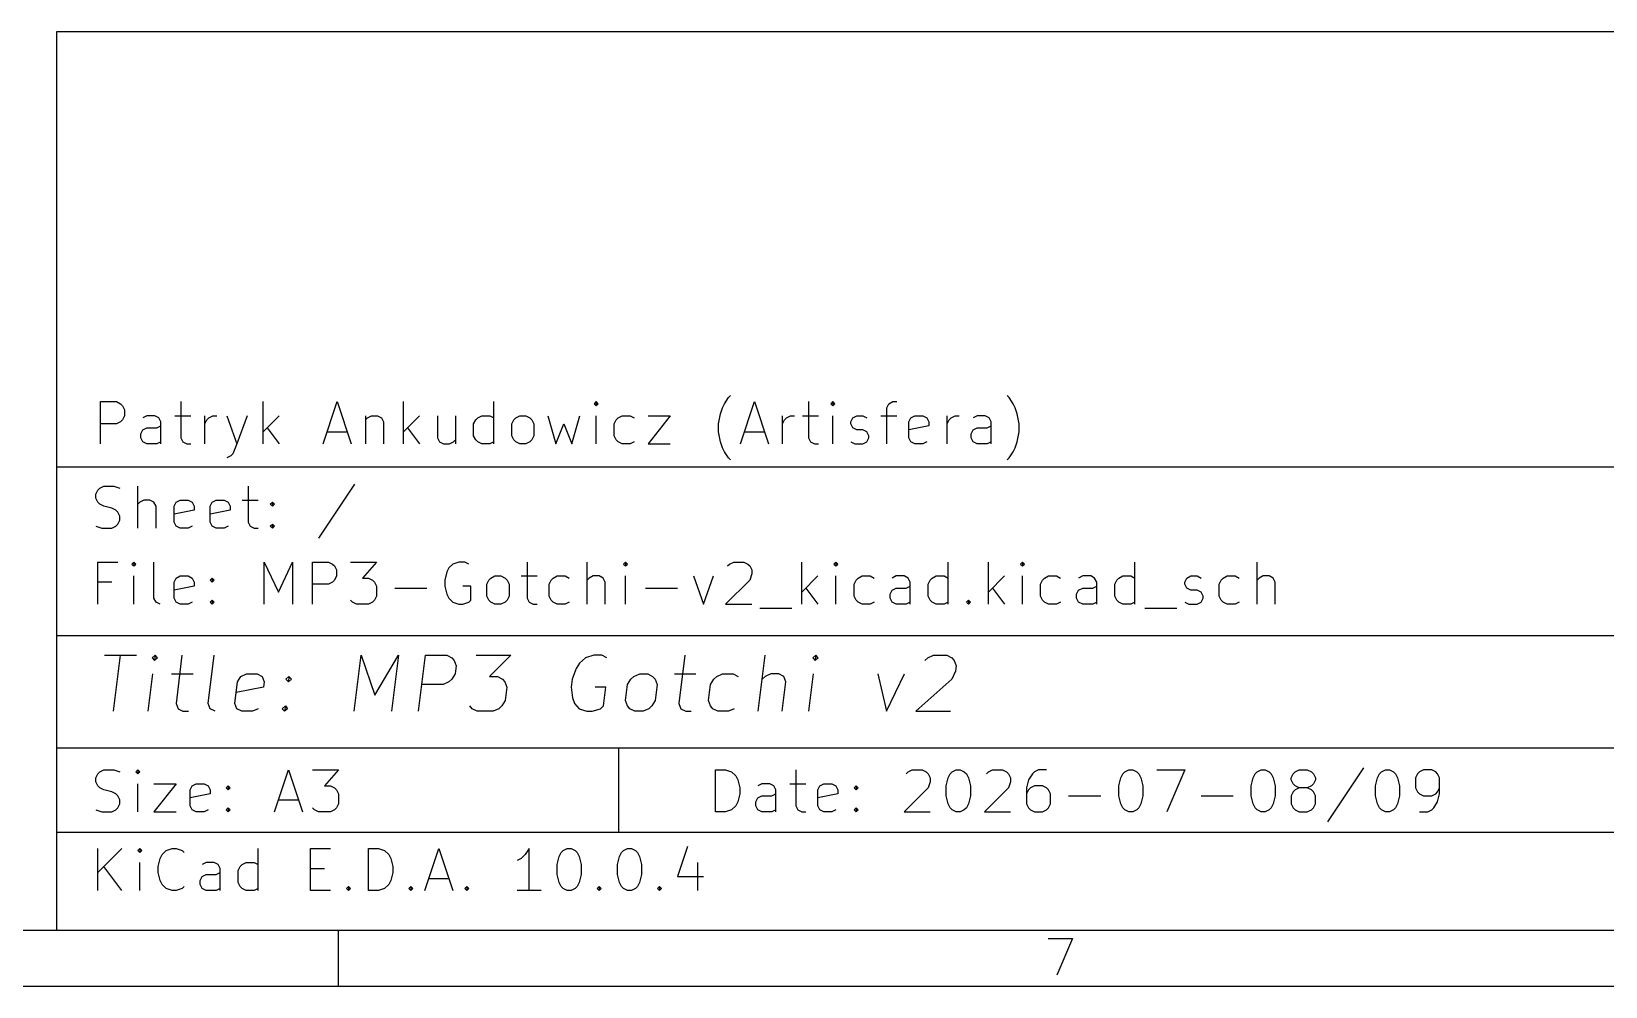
# Model space of a CAD drawing. Header units: inches. Extents: x 0.4 to 16.1, y -11.3 to -0.4.
# Drawn here: x 11.775 to 13.982, y -11.299 to -9.961 of the extents above; entities that cross this region are included whole.
import ezdxf

# ---------------------------------------------------------------- set-up
doc = ezdxf.new("R2010")
doc.units = ezdxf.units.IN
doc.header["$MEASUREMENT"] = 0
doc.layers.add('RED', color=14, linetype='CONTINUOUS')

msp = doc.modelspace()

# ---------------------------------------------------------------- linework, layer by layer
at = {"layer": 'RED', "linetype": 'CONTINUOUS'}
for p, q in [((11.8106, -9.9607), (16.0626, -9.9607)), ((11.8106, -11.2206), (11.8106, -9.9607)), ((11.8718, -10.5386), (11.8718, -10.4795)), ((11.8718, -10.4795), (11.8943, -10.4795)), ((11.8943, -10.4795), (11.8999, -10.4824)), ((11.8999, -10.4824), (11.9027, -10.4852)), ((11.9843, -10.4795), (11.9843, -10.5302)), ((12.0996, -10.5386), (12.0996, -10.4795)), ((12.1839, -10.5386), (12.2036, -10.4795)), ((12.2036, -10.4795), (12.2233, -10.5386)), ((12.2964, -10.5386), (12.2964, -10.4795)), ((12.423, -10.5386), (12.423, -10.4795)), ((12.5664, -10.4795), (12.5636, -10.4824)), ((12.5636, -10.4824), (12.5664, -10.4852)), ((12.5692, -10.4824), (12.5664, -10.4795)), ((12.5664, -10.4795), (12.5664, -10.4852)), ((12.5664, -10.4852), (12.5692, -10.4824)), ((12.7436, -10.488), (12.7464, -10.4824)), ((12.7464, -10.4824), (12.752, -10.4739)), ((12.752, -10.4739), (12.7548, -10.4711)), ((12.7689, -10.5386), (12.7885, -10.4795)), ((12.7885, -10.4795), (12.8082, -10.5386)), ((12.8645, -10.4795), (12.8645, -10.5302)), ((12.8982, -10.4795), (12.8954, -10.4824)), ((12.8954, -10.4824), (12.8982, -10.4852)), ((12.901, -10.4824), (12.8982, -10.4795)), ((12.8982, -10.4795), (12.8982, -10.4852)), ((12.8982, -10.4852), (12.901, -10.4824)), ((12.9741, -10.488), (12.977, -10.4824)), ((12.977, -10.4824), (12.9826, -10.4795)), ((12.9826, -10.4795), (12.9882, -10.4795)), ((13.1457, -10.4739), (13.1429, -10.4711)), ((13.1513, -10.4824), (13.1457, -10.4739)), ((13.1541, -10.488), (13.1513, -10.4824)), ((11.9027, -10.4852), (11.9055, -10.4908)), ((11.9055, -10.4992), (11.9027, -10.5049)), ((11.9055, -10.4908), (11.9055, -10.4992)), ((11.9365, -10.4992), (11.9308, -10.502)), ((11.9477, -10.4992), (11.9365, -10.4992)), ((11.9533, -10.502), (11.9477, -10.4992)), ((11.9562, -10.5077), (11.9533, -10.502)), ((11.9758, -10.4992), (11.9983, -10.4992)), ((12.018, -10.5386), (12.018, -10.4992)), ((12.0208, -10.5049), (12.0236, -10.502)), ((12.0236, -10.502), (12.0293, -10.4992)), ((12.0293, -10.4992), (12.0349, -10.4992)), ((12.0489, -10.4992), (12.063, -10.5386)), ((12.0771, -10.4992), (12.063, -10.5386)), ((12.1221, -10.4992), (12.0996, -10.5217)), ((12.243, -10.4992), (12.243, -10.5386)), ((12.243, -10.5049), (12.2458, -10.502)), ((12.2458, -10.502), (12.2514, -10.4992)), ((12.2514, -10.4992), (12.2599, -10.4992)), ((12.2599, -10.4992), (12.2655, -10.502)), ((12.2655, -10.502), (12.2683, -10.5077)), ((12.3189, -10.4992), (12.2964, -10.5217)), ((12.3442, -10.4992), (12.3442, -10.5302)), ((12.3695, -10.4992), (12.3695, -10.5386)), ((12.3977, -10.5049), (12.4005, -10.502)), ((12.4005, -10.502), (12.4061, -10.4992)), ((12.4061, -10.4992), (12.4173, -10.4992)), ((12.4173, -10.4992), (12.423, -10.502)), ((12.4511, -10.5049), (12.4539, -10.502)), ((12.4539, -10.502), (12.4595, -10.4992)), ((12.4595, -10.4992), (12.468, -10.4992)), ((12.468, -10.4992), (12.4736, -10.502)), ((12.4736, -10.502), (12.4764, -10.5049)), ((12.4989, -10.4992), (12.5101, -10.5386)), ((12.5326, -10.5386), (12.5439, -10.4992)), ((12.5664, -10.5386), (12.5664, -10.4992)), ((12.5945, -10.5049), (12.5973, -10.502)), ((12.5973, -10.502), (12.6029, -10.4992)), ((12.6029, -10.4992), (12.6142, -10.4992)), ((12.6142, -10.4992), (12.6198, -10.502)), ((12.6395, -10.4992), (12.6704, -10.4992)), ((12.6704, -10.4992), (12.6395, -10.5386)), ((12.7379, -10.5105), (12.7407, -10.4964)), ((12.7407, -10.4964), (12.7436, -10.488)), ((12.8279, -10.5386), (12.8279, -10.4992)), ((12.8307, -10.5049), (12.8335, -10.502)), ((12.8335, -10.502), (12.8392, -10.4992)), ((12.8392, -10.4992), (12.8448, -10.4992)), ((12.856, -10.4992), (12.8785, -10.4992)), ((12.8982, -10.5386), (12.8982, -10.4992)), ((12.9235, -10.5077), (12.9263, -10.502)), ((12.9263, -10.502), (12.932, -10.4992)), ((12.932, -10.4992), (12.9404, -10.4992)), ((12.9404, -10.4992), (12.946, -10.502)), ((12.9657, -10.4992), (12.9882, -10.4992)), ((12.9741, -10.5386), (12.9741, -10.488)), ((13.0051, -10.5077), (13.0079, -10.502)), ((13.0079, -10.502), (13.0135, -10.4992)), ((13.0135, -10.4992), (13.0248, -10.4992)), ((13.0248, -10.4992), (13.0304, -10.502)), ((13.0304, -10.502), (13.0332, -10.5077)), ((13.0585, -10.5386), (13.0585, -10.4992)), ((13.0613, -10.5049), (13.0641, -10.502)), ((13.0641, -10.502), (13.0698, -10.4992)), ((13.0698, -10.4992), (13.0754, -10.4992)), ((13.1007, -10.4992), (13.0951, -10.502)), ((13.1119, -10.4992), (13.1007, -10.4992)), ((13.1176, -10.502), (13.1119, -10.4992)), ((13.1204, -10.5077), (13.1176, -10.502)), ((13.1569, -10.4964), (13.1541, -10.488)), ((13.1597, -10.5105), (13.1569, -10.4964)), ((11.8943, -10.5105), (11.8718, -10.5105)), ((11.8999, -10.5077), (11.8943, -10.5105)), ((11.9027, -10.5049), (11.8999, -10.5077)), ((11.928, -10.5245), (11.9308, -10.5189)), ((11.928, -10.5302), (11.928, -10.5245)), ((11.9308, -10.5189), (11.9365, -10.5161)), ((11.9365, -10.5161), (11.9505, -10.5161)), ((11.9505, -10.5161), (11.9562, -10.5133)), ((11.9562, -10.5386), (11.9562, -10.5077)), ((12.018, -10.5105), (12.0208, -10.5049)), ((12.1052, -10.5161), (12.1221, -10.5386)), ((12.1896, -10.5217), (12.2177, -10.5217)), ((12.2683, -10.5077), (12.2683, -10.5386)), ((12.302, -10.5161), (12.3189, -10.5386)), ((12.3948, -10.5105), (12.3977, -10.5049)), ((12.3948, -10.5274), (12.3948, -10.5105)), ((12.4483, -10.5105), (12.4511, -10.5049)), ((12.4483, -10.5274), (12.4483, -10.5105)), ((12.4764, -10.5049), (12.4792, -10.5105)), ((12.4792, -10.5105), (12.4792, -10.5274)), ((12.5101, -10.5386), (12.5214, -10.5105)), ((12.5214, -10.5105), (12.5326, -10.5386)), ((12.5917, -10.5105), (12.5945, -10.5049)), ((12.5917, -10.5274), (12.5917, -10.5105)), ((12.7379, -10.5217), (12.7379, -10.5105)), ((12.7407, -10.5358), (12.7379, -10.5217)), ((12.7745, -10.5217), (12.8026, -10.5217)), ((12.8279, -10.5105), (12.8307, -10.5049)), ((12.9235, -10.5105), (12.9235, -10.5077)), ((12.9263, -10.5161), (12.9235, -10.5105)), ((12.932, -10.5189), (12.9263, -10.5161)), ((12.9404, -10.5189), (12.932, -10.5189)), ((12.946, -10.5217), (12.9404, -10.5189)), ((12.9488, -10.5274), (12.946, -10.5217)), ((13.0051, -10.5302), (13.0051, -10.5077)), ((13.0332, -10.5133), (13.0051, -10.5189)), ((13.0332, -10.5077), (13.0332, -10.5133)), ((13.0585, -10.5105), (13.0613, -10.5049)), ((13.0923, -10.5245), (13.0951, -10.5189)), ((13.0923, -10.5302), (13.0923, -10.5245)), ((13.0951, -10.5189), (13.1007, -10.5161)), ((13.1007, -10.5161), (13.1148, -10.5161)), ((13.1148, -10.5161), (13.1204, -10.5133)), ((13.1204, -10.5386), (13.1204, -10.5077)), ((13.1569, -10.5358), (13.1597, -10.5217)), ((13.1597, -10.5217), (13.1597, -10.5105)), ((11.9308, -10.5358), (11.928, -10.5302)), ((11.9365, -10.5386), (11.9308, -10.5358)), ((11.9505, -10.5386), (11.9365, -10.5386)), ((11.9562, -10.5358), (11.9505, -10.5386)), ((11.9843, -10.5302), (11.9871, -10.5358)), ((11.9871, -10.5358), (11.9927, -10.5386)), ((11.9927, -10.5386), (11.9983, -10.5386)), ((12.063, -10.5386), (12.0574, -10.5527)), ((12.3442, -10.5302), (12.347, -10.5358)), ((12.347, -10.5358), (12.3527, -10.5386)), ((12.3527, -10.5386), (12.3611, -10.5386)), ((12.3611, -10.5386), (12.3667, -10.5358)), ((12.3667, -10.5358), (12.3695, -10.533)), ((12.3977, -10.533), (12.3948, -10.5274)), ((12.4005, -10.5358), (12.3977, -10.533)), ((12.4061, -10.5386), (12.4005, -10.5358)), ((12.4173, -10.5386), (12.4061, -10.5386)), ((12.423, -10.5358), (12.4173, -10.5386)), ((12.4511, -10.533), (12.4483, -10.5274)), ((12.4539, -10.5358), (12.4511, -10.533)), ((12.4595, -10.5386), (12.4539, -10.5358)), ((12.468, -10.5386), (12.4595, -10.5386)), ((12.4736, -10.5358), (12.468, -10.5386)), ((12.4764, -10.533), (12.4736, -10.5358)), ((12.4792, -10.5274), (12.4764, -10.533)), ((12.5945, -10.533), (12.5917, -10.5274)), ((12.5973, -10.5358), (12.5945, -10.533)), ((12.6029, -10.5386), (12.5973, -10.5358)), ((12.6142, -10.5386), (12.6029, -10.5386)), ((12.6198, -10.5358), (12.6142, -10.5386)), ((12.6395, -10.5386), (12.6704, -10.5386)), ((12.7436, -10.5442), (12.7407, -10.5358)), ((12.7464, -10.5499), (12.7436, -10.5442)), ((12.8645, -10.5302), (12.8673, -10.5358)), ((12.8673, -10.5358), (12.8729, -10.5386)), ((12.8729, -10.5386), (12.8785, -10.5386)), ((12.9235, -10.5358), (12.9291, -10.5386)), ((12.9291, -10.5386), (12.9404, -10.5386)), ((12.9404, -10.5386), (12.946, -10.5358)), ((12.946, -10.5358), (12.9488, -10.5302)), ((12.9488, -10.5302), (12.9488, -10.5274)), ((13.0079, -10.5358), (13.0051, -10.5302)), ((13.0135, -10.5386), (13.0079, -10.5358)), ((13.0248, -10.5386), (13.0135, -10.5386)), ((13.0304, -10.5358), (13.0248, -10.5386)), ((13.0951, -10.5358), (13.0923, -10.5302)), ((13.1007, -10.5386), (13.0951, -10.5358)), ((13.1148, -10.5386), (13.1007, -10.5386)), ((13.1204, -10.5358), (13.1148, -10.5386)), ((13.1513, -10.5499), (13.1541, -10.5442)), ((13.1541, -10.5442), (13.1569, -10.5358)), ((12.0546, -10.5555), (12.0489, -10.5583)), ((12.0574, -10.5527), (12.0546, -10.5555)), ((12.752, -10.5583), (12.7464, -10.5499)), ((12.7548, -10.5611), (12.752, -10.5583)), ((13.1429, -10.5611), (13.1457, -10.5583)), ((13.1457, -10.5583), (13.1513, -10.5499)), ((11.8106, -10.571), (16.0626, -10.571)), ((11.8651, -10.6092), (11.8679, -10.6036)), ((11.8651, -10.6148), (11.8651, -10.6092)), ((11.8679, -10.6205), (11.8651, -10.6148)), ((11.8679, -10.6036), (11.8707, -10.6008)), ((11.8707, -10.6008), (11.8763, -10.598)), ((11.8763, -10.598), (11.8904, -10.598)), ((11.8904, -10.598), (11.8988, -10.6008)), ((11.9241, -10.657), (11.9241, -10.598)), ((12.0788, -10.598), (12.0788, -10.6486)), ((12.2279, -10.5952), (12.1772, -10.6711)), ((11.8707, -10.6233), (11.8679, -10.6205)), ((11.8763, -10.6261), (11.8707, -10.6233)), ((11.8876, -10.6289), (11.8763, -10.6261)), ((11.8932, -10.6317), (11.8876, -10.6289)), ((11.896, -10.6345), (11.8932, -10.6317)), ((11.8988, -10.6401), (11.896, -10.6345)), ((11.927, -10.6205), (11.9241, -10.6233)), ((11.9326, -10.6176), (11.927, -10.6205)), ((11.941, -10.6176), (11.9326, -10.6176)), ((11.9466, -10.6205), (11.941, -10.6176)), ((11.9495, -10.6261), (11.9466, -10.6205)), ((11.9495, -10.657), (11.9495, -10.6261)), ((11.9748, -10.6261), (11.9776, -10.6205)), ((11.9748, -10.6486), (11.9748, -10.6261)), ((12.0029, -10.6317), (11.9748, -10.6373)), ((11.9776, -10.6205), (11.9832, -10.6176)), ((11.9832, -10.6176), (11.9944, -10.6176)), ((11.9944, -10.6176), (12.0001, -10.6205)), ((12.0001, -10.6205), (12.0029, -10.6261)), ((12.0029, -10.6261), (12.0029, -10.6317)), ((12.0254, -10.6261), (12.0282, -10.6205)), ((12.0254, -10.6486), (12.0254, -10.6261)), ((12.0535, -10.6317), (12.0254, -10.6373)), ((12.0282, -10.6205), (12.0338, -10.6176)), ((12.0338, -10.6176), (12.0451, -10.6176)), ((12.0451, -10.6176), (12.0507, -10.6205)), ((12.0507, -10.6205), (12.0535, -10.6261)), ((12.0535, -10.6261), (12.0535, -10.6317)), ((12.0704, -10.6176), (12.0929, -10.6176)), ((12.1097, -10.6233), (12.1126, -10.6205)), ((12.1126, -10.6261), (12.1097, -10.6233)), ((12.1126, -10.6205), (12.1154, -10.6233)), ((12.1126, -10.6205), (12.1126, -10.6261)), ((12.1154, -10.6233), (12.1126, -10.6261)), ((11.8651, -10.6542), (11.8735, -10.657)), ((11.8735, -10.657), (11.8876, -10.657)), ((11.8876, -10.657), (11.8932, -10.6542)), ((11.8932, -10.6542), (11.896, -10.6514)), ((11.896, -10.6514), (11.8988, -10.6458)), ((11.8988, -10.6458), (11.8988, -10.6401)), ((11.9776, -10.6542), (11.9748, -10.6486)), ((11.9832, -10.657), (11.9776, -10.6542)), ((11.9944, -10.657), (11.9832, -10.657)), ((12.0001, -10.6542), (11.9944, -10.657)), ((12.0282, -10.6542), (12.0254, -10.6486)), ((12.0338, -10.657), (12.0282, -10.6542)), ((12.0451, -10.657), (12.0338, -10.657)), ((12.0507, -10.6542), (12.0451, -10.657)), ((12.0788, -10.6486), (12.0816, -10.6542)), ((12.0816, -10.6542), (12.0872, -10.657)), ((12.0872, -10.657), (12.0929, -10.657)), ((12.1097, -10.6542), (12.1126, -10.6514)), ((12.1126, -10.657), (12.1097, -10.6542)), ((12.1126, -10.6514), (12.1154, -10.6542)), ((12.1126, -10.6514), (12.1126, -10.657)), ((12.1154, -10.6542), (12.1126, -10.657)), ((11.8679, -10.7633), (11.8679, -10.7043)), ((11.8679, -10.7043), (11.896, -10.7043)), ((11.9185, -10.7043), (11.9157, -10.7071)), ((11.9157, -10.7071), (11.9185, -10.7099)), ((11.9213, -10.7071), (11.9185, -10.7043)), ((11.9185, -10.7043), (11.9185, -10.7099)), ((11.9185, -10.7099), (11.9213, -10.7071)), ((11.9185, -10.7633), (11.9185, -10.7239)), ((11.9466, -10.7549), (11.9466, -10.7043)), ((11.9776, -10.7268), (11.9832, -10.7239)), ((11.9832, -10.7239), (11.9944, -10.7239)), ((11.9944, -10.7239), (12.0001, -10.7268)), ((12.1013, -10.7633), (12.1013, -10.7043)), ((12.1013, -10.7043), (12.121, -10.7464)), ((12.121, -10.7464), (12.1407, -10.7043)), ((12.1407, -10.7043), (12.1407, -10.7633)), ((12.1688, -10.7633), (12.1688, -10.7043)), ((12.1688, -10.7043), (12.1913, -10.7043)), ((12.1913, -10.7043), (12.1969, -10.7071)), ((12.1969, -10.7071), (12.1997, -10.7099)), ((12.1997, -10.7099), (12.2025, -10.7155)), ((12.2025, -10.7239), (12.1997, -10.7296)), ((12.2025, -10.7155), (12.2025, -10.7239)), ((12.2222, -10.7043), (12.2588, -10.7043)), ((12.2588, -10.7043), (12.2391, -10.7268)), ((12.3572, -10.7183), (12.3544, -10.7296)), ((12.36, -10.7127), (12.3572, -10.7183)), ((12.3657, -10.7071), (12.36, -10.7127)), ((12.3741, -10.7043), (12.3657, -10.7071)), ((12.3825, -10.7043), (12.3741, -10.7043)), ((12.3881, -10.7071), (12.3825, -10.7043)), ((12.4191, -10.7268), (12.4247, -10.7239)), ((12.4247, -10.7239), (12.4331, -10.7239)), ((12.4331, -10.7239), (12.4388, -10.7268)), ((12.4613, -10.7239), (12.4838, -10.7239)), ((12.4697, -10.7043), (12.4697, -10.7549)), ((12.5063, -10.7268), (12.5119, -10.7239)), ((12.5119, -10.7239), (12.5231, -10.7239)), ((12.5231, -10.7239), (12.5288, -10.7268)), ((12.5541, -10.7633), (12.5541, -10.7043)), ((12.5625, -10.7239), (12.5569, -10.7268)), ((12.5709, -10.7239), (12.5625, -10.7239)), ((12.5766, -10.7268), (12.5709, -10.7239)), ((12.6075, -10.7043), (12.6047, -10.7071)), ((12.6047, -10.7071), (12.6075, -10.7099)), ((12.6103, -10.7071), (12.6075, -10.7043)), ((12.6075, -10.7043), (12.6075, -10.7099)), ((12.6075, -10.7099), (12.6103, -10.7071)), ((12.6075, -10.7633), (12.6075, -10.7239)), ((12.7031, -10.7239), (12.7172, -10.7633)), ((12.7172, -10.7633), (12.7312, -10.7239)), ((12.7509, -10.7099), (12.7537, -10.7071)), ((12.7537, -10.7071), (12.7594, -10.7043)), ((12.7594, -10.7043), (12.7734, -10.7043)), ((12.7734, -10.7043), (12.779, -10.7071)), ((12.779, -10.7071), (12.7818, -10.7099)), ((12.7818, -10.7099), (12.7847, -10.7155)), ((12.7847, -10.7211), (12.7818, -10.7296)), ((12.7847, -10.7155), (12.7847, -10.7211)), ((12.855, -10.7633), (12.855, -10.7043)), ((12.8775, -10.7239), (12.855, -10.7464)), ((12.9028, -10.7043), (12.9, -10.7071)), ((12.9, -10.7071), (12.9028, -10.7099)), ((12.9056, -10.7071), (12.9028, -10.7043)), ((12.9028, -10.7043), (12.9028, -10.7099)), ((12.9028, -10.7099), (12.9056, -10.7071)), ((12.9028, -10.7633), (12.9028, -10.7239)), ((12.9337, -10.7268), (12.9393, -10.7239)), ((12.9393, -10.7239), (12.9506, -10.7239)), ((12.9506, -10.7239), (12.9562, -10.7268)), ((12.9871, -10.7239), (12.9815, -10.7268)), ((12.9984, -10.7239), (12.9871, -10.7239)), ((13.004, -10.7268), (12.9984, -10.7239)), ((13.0378, -10.7268), (13.0434, -10.7239)), ((13.0434, -10.7239), (13.0546, -10.7239)), ((13.0546, -10.7239), (13.0603, -10.7268)), ((13.0603, -10.7633), (13.0603, -10.7043)), ((13.1165, -10.7633), (13.1165, -10.7043)), ((13.139, -10.7239), (13.1165, -10.7464)), ((13.1643, -10.7043), (13.1615, -10.7071)), ((13.1615, -10.7071), (13.1643, -10.7099)), ((13.1671, -10.7071), (13.1643, -10.7043)), ((13.1643, -10.7043), (13.1643, -10.7099)), ((13.1643, -10.7099), (13.1671, -10.7071)), ((13.1643, -10.7633), (13.1643, -10.7239)), ((13.1952, -10.7268), (13.2009, -10.7239)), ((13.2009, -10.7239), (13.2121, -10.7239)), ((13.2121, -10.7239), (13.2177, -10.7268)), ((13.2487, -10.7239), (13.243, -10.7268)), ((13.2599, -10.7239), (13.2487, -10.7239)), ((13.2655, -10.7268), (13.2599, -10.7239)), ((13.2993, -10.7268), (13.3049, -10.7239)), ((13.3049, -10.7239), (13.3162, -10.7239)), ((13.3162, -10.7239), (13.3218, -10.7268)), ((13.3218, -10.7633), (13.3218, -10.7043)), ((13.3949, -10.7268), (13.4005, -10.7239)), ((13.4005, -10.7239), (13.409, -10.7239)), ((13.409, -10.7239), (13.4146, -10.7268)), ((13.4455, -10.7268), (13.4511, -10.7239)), ((13.4511, -10.7239), (13.4624, -10.7239)), ((13.4624, -10.7239), (13.468, -10.7268)), ((13.4933, -10.7633), (13.4933, -10.7043)), ((13.5018, -10.7239), (13.4961, -10.7268)), ((13.5102, -10.7239), (13.5018, -10.7239)), ((13.5158, -10.7268), (13.5102, -10.7239)), ((11.8876, -10.7324), (11.8679, -10.7324)), ((11.9748, -10.7324), (11.9776, -10.7268)), ((11.9748, -10.7549), (11.9748, -10.7324)), ((12.0029, -10.738), (11.9748, -10.7436)), ((12.0001, -10.7268), (12.0029, -10.7324)), ((12.0029, -10.7324), (12.0029, -10.738)), ((12.0254, -10.7296), (12.0282, -10.7268)), ((12.0282, -10.7324), (12.0254, -10.7296)), ((12.0282, -10.7268), (12.031, -10.7296)), ((12.0282, -10.7268), (12.0282, -10.7324)), ((12.031, -10.7296), (12.0282, -10.7324)), ((12.1913, -10.7352), (12.1688, -10.7352)), ((12.1969, -10.7324), (12.1913, -10.7352)), ((12.1997, -10.7296), (12.1969, -10.7324)), ((12.2391, -10.7268), (12.2475, -10.7268)), ((12.2475, -10.7268), (12.2532, -10.7296)), ((12.2532, -10.7296), (12.256, -10.7324)), ((12.256, -10.7324), (12.2588, -10.738)), ((12.2588, -10.738), (12.2588, -10.7521)), ((12.2841, -10.7408), (12.3291, -10.7408)), ((12.3544, -10.7296), (12.3544, -10.738)), ((12.3544, -10.738), (12.3572, -10.7493)), ((12.391, -10.738), (12.3797, -10.738)), ((12.391, -10.7577), (12.391, -10.738)), ((12.4135, -10.7352), (12.4163, -10.7296)), ((12.4135, -10.7521), (12.4135, -10.7352)), ((12.4163, -10.7296), (12.4191, -10.7268)), ((12.4388, -10.7268), (12.4416, -10.7296)), ((12.4416, -10.7296), (12.4444, -10.7352)), ((12.4444, -10.7352), (12.4444, -10.7521)), ((12.5006, -10.7352), (12.5034, -10.7296)), ((12.5006, -10.7521), (12.5006, -10.7352)), ((12.5034, -10.7296), (12.5063, -10.7268)), ((12.5569, -10.7268), (12.5541, -10.7296)), ((12.5794, -10.7324), (12.5766, -10.7268)), ((12.5794, -10.7633), (12.5794, -10.7324)), ((12.6356, -10.7408), (12.6806, -10.7408)), ((12.7818, -10.7296), (12.7481, -10.7633)), ((12.8606, -10.7408), (12.8775, -10.7633)), ((12.9281, -10.7352), (12.9309, -10.7296)), ((12.9281, -10.7521), (12.9281, -10.7352)), ((12.9309, -10.7296), (12.9337, -10.7268)), ((12.9787, -10.7493), (12.9815, -10.7436)), ((12.9815, -10.7436), (12.9871, -10.7408)), ((12.9871, -10.7408), (13.0012, -10.7408)), ((13.0012, -10.7408), (13.0068, -10.738)), ((13.0068, -10.7324), (13.004, -10.7268)), ((13.0068, -10.7633), (13.0068, -10.7324)), ((13.0321, -10.7352), (13.0349, -10.7296)), ((13.0321, -10.7521), (13.0321, -10.7352)), ((13.0349, -10.7296), (13.0378, -10.7268)), ((13.1221, -10.7408), (13.139, -10.7633)), ((13.1896, -10.7352), (13.1924, -10.7296)), ((13.1896, -10.7521), (13.1896, -10.7352)), ((13.1924, -10.7296), (13.1952, -10.7268)), ((13.2402, -10.7493), (13.243, -10.7436)), ((13.243, -10.7436), (13.2487, -10.7408)), ((13.2487, -10.7408), (13.2627, -10.7408)), ((13.2627, -10.7408), (13.2684, -10.738)), ((13.2684, -10.7324), (13.2655, -10.7268)), ((13.2684, -10.7633), (13.2684, -10.7324)), ((13.2937, -10.7352), (13.2965, -10.7296)), ((13.2937, -10.7521), (13.2937, -10.7352)), ((13.2965, -10.7296), (13.2993, -10.7268)), ((13.3921, -10.7324), (13.3949, -10.7268)), ((13.3921, -10.7352), (13.3921, -10.7324)), ((13.3949, -10.7408), (13.3921, -10.7352)), ((13.4005, -10.7436), (13.3949, -10.7408)), ((13.409, -10.7436), (13.4005, -10.7436)), ((13.4146, -10.7464), (13.409, -10.7436)), ((13.4174, -10.7521), (13.4146, -10.7464)), ((13.4399, -10.7352), (13.4427, -10.7296)), ((13.4399, -10.7521), (13.4399, -10.7352)), ((13.4427, -10.7296), (13.4455, -10.7268)), ((13.4961, -10.7268), (13.4933, -10.7296)), ((13.5186, -10.7324), (13.5158, -10.7268)), ((13.5186, -10.7633), (13.5186, -10.7324)), ((11.9495, -10.7605), (11.9466, -10.7549)), ((11.9551, -10.7633), (11.9495, -10.7605)), ((11.9776, -10.7605), (11.9748, -10.7549)), ((11.9832, -10.7633), (11.9776, -10.7605)), ((11.9944, -10.7633), (11.9832, -10.7633)), ((12.0001, -10.7605), (11.9944, -10.7633)), ((12.0254, -10.7605), (12.0282, -10.7577)), ((12.0282, -10.7633), (12.0254, -10.7605)), ((12.0282, -10.7577), (12.031, -10.7605)), ((12.0282, -10.7577), (12.0282, -10.7633)), ((12.031, -10.7605), (12.0282, -10.7633)), ((12.225, -10.7605), (12.2222, -10.7577)), ((12.2307, -10.7633), (12.225, -10.7605)), ((12.2475, -10.7633), (12.2307, -10.7633)), ((12.2532, -10.7605), (12.2475, -10.7633)), ((12.256, -10.7577), (12.2532, -10.7605)), ((12.2588, -10.7521), (12.256, -10.7577)), ((12.3572, -10.7493), (12.36, -10.7549)), ((12.36, -10.7549), (12.3657, -10.7605)), ((12.3657, -10.7605), (12.3741, -10.7633)), ((12.3741, -10.7633), (12.3797, -10.7633)), ((12.3797, -10.7633), (12.3881, -10.7605)), ((12.3881, -10.7605), (12.391, -10.7577)), ((12.4163, -10.7577), (12.4135, -10.7521)), ((12.4191, -10.7605), (12.4163, -10.7577)), ((12.4247, -10.7633), (12.4191, -10.7605)), ((12.4331, -10.7633), (12.4247, -10.7633)), ((12.4388, -10.7605), (12.4331, -10.7633)), ((12.4416, -10.7577), (12.4388, -10.7605)), ((12.4444, -10.7521), (12.4416, -10.7577)), ((12.4697, -10.7549), (12.4725, -10.7605)), ((12.4725, -10.7605), (12.4781, -10.7633)), ((12.4781, -10.7633), (12.4838, -10.7633)), ((12.5034, -10.7577), (12.5006, -10.7521)), ((12.5063, -10.7605), (12.5034, -10.7577)), ((12.5119, -10.7633), (12.5063, -10.7605)), ((12.5231, -10.7633), (12.5119, -10.7633)), ((12.5288, -10.7605), (12.5231, -10.7633)), ((12.7481, -10.7633), (12.7847, -10.7633)), ((12.7959, -10.7689), (12.8409, -10.7689)), ((12.9309, -10.7577), (12.9281, -10.7521)), ((12.9337, -10.7605), (12.9309, -10.7577)), ((12.9393, -10.7633), (12.9337, -10.7605)), ((12.9506, -10.7633), (12.9393, -10.7633)), ((12.9562, -10.7605), (12.9506, -10.7633)), ((12.9787, -10.7549), (12.9787, -10.7493)), ((12.9815, -10.7605), (12.9787, -10.7549)), ((12.9871, -10.7633), (12.9815, -10.7605)), ((13.0012, -10.7633), (12.9871, -10.7633)), ((13.0068, -10.7605), (13.0012, -10.7633)), ((13.0349, -10.7577), (13.0321, -10.7521)), ((13.0378, -10.7605), (13.0349, -10.7577)), ((13.0434, -10.7633), (13.0378, -10.7605)), ((13.0546, -10.7633), (13.0434, -10.7633)), ((13.0603, -10.7605), (13.0546, -10.7633)), ((13.0856, -10.7605), (13.0884, -10.7577)), ((13.0884, -10.7633), (13.0856, -10.7605)), ((13.0884, -10.7577), (13.0912, -10.7605)), ((13.0884, -10.7577), (13.0884, -10.7633)), ((13.0912, -10.7605), (13.0884, -10.7633)), ((13.1924, -10.7577), (13.1896, -10.7521)), ((13.1952, -10.7605), (13.1924, -10.7577)), ((13.2009, -10.7633), (13.1952, -10.7605)), ((13.2121, -10.7633), (13.2009, -10.7633)), ((13.2177, -10.7605), (13.2121, -10.7633)), ((13.2402, -10.7549), (13.2402, -10.7493)), ((13.243, -10.7605), (13.2402, -10.7549)), ((13.2487, -10.7633), (13.243, -10.7605)), ((13.2627, -10.7633), (13.2487, -10.7633)), ((13.2684, -10.7605), (13.2627, -10.7633)), ((13.2965, -10.7577), (13.2937, -10.7521)), ((13.2993, -10.7605), (13.2965, -10.7577)), ((13.3049, -10.7633), (13.2993, -10.7605)), ((13.3162, -10.7633), (13.3049, -10.7633)), ((13.3218, -10.7605), (13.3162, -10.7633)), ((13.3358, -10.7689), (13.3808, -10.7689)), ((13.3921, -10.7605), (13.3977, -10.7633)), ((13.3977, -10.7633), (13.409, -10.7633)), ((13.409, -10.7633), (13.4146, -10.7605)), ((13.4146, -10.7605), (13.4174, -10.7549)), ((13.4174, -10.7549), (13.4174, -10.7521)), ((13.4427, -10.7577), (13.4399, -10.7521)), ((13.4455, -10.7605), (13.4427, -10.7577)), ((13.4511, -10.7633), (13.4455, -10.7605)), ((13.4624, -10.7633), (13.4511, -10.7633)), ((13.468, -10.7605), (13.4624, -10.7633)), ((11.8106, -10.8072), (16.0626, -10.8072)), ((11.8772, -10.8349), (11.9222, -10.8349)), ((11.8898, -10.9136), (11.8997, -10.8349)), ((11.9484, -10.8349), (11.9442, -10.8387)), ((11.9484, -10.8349), (11.9475, -10.8424)), ((11.9517, -10.8387), (11.9484, -10.8349)), ((11.9859, -10.8349), (11.9775, -10.9024)), ((12.0225, -10.9024), (12.0309, -10.8349)), ((12.2273, -10.9136), (12.2371, -10.8349)), ((12.2371, -10.8349), (12.2564, -10.8911)), ((12.2564, -10.8911), (12.2896, -10.8349)), ((12.2896, -10.8349), (12.2798, -10.9136)), ((12.3173, -10.9136), (12.3271, -10.8349)), ((12.3271, -10.8349), (12.3571, -10.8349)), ((12.3571, -10.8349), (12.3642, -10.8387)), ((12.3984, -10.8349), (12.4471, -10.8349)), ((12.4471, -10.8349), (12.4171, -10.8649)), ((12.5634, -10.8349), (12.5516, -10.8387)), ((12.5746, -10.8349), (12.5634, -10.8349)), ((12.5816, -10.8387), (12.5746, -10.8349)), ((12.6908, -10.8349), (12.6824, -10.9024)), ((12.7935, -10.9136), (12.8033, -10.8349)), ((12.8746, -10.8349), (12.8704, -10.8387)), ((12.8746, -10.8349), (12.8736, -10.8424)), ((12.8779, -10.8387), (12.8746, -10.8349)), ((13.0316, -10.8387), (13.0395, -10.8349)), ((13.0395, -10.8349), (13.0583, -10.8349)), ((13.0583, -10.8349), (13.0653, -10.8387)), ((11.9442, -10.8387), (11.9475, -10.8424)), ((11.9475, -10.8424), (11.9517, -10.8387)), ((12.3642, -10.8387), (12.3674, -10.8424)), ((12.3674, -10.8424), (12.3703, -10.8499)), ((12.3703, -10.8499), (12.3689, -10.8612)), ((12.5385, -10.8537), (12.5329, -10.8686)), ((12.5432, -10.8462), (12.5385, -10.8537)), ((12.5516, -10.8387), (12.5432, -10.8462)), ((12.8704, -10.8387), (12.8736, -10.8424)), ((12.8736, -10.8424), (12.8779, -10.8387)), ((13.0274, -10.8424), (13.0316, -10.8387)), ((13.0653, -10.8387), (13.0686, -10.8424)), ((13.0705, -10.8574), (13.0653, -10.8686)), ((13.0686, -10.8424), (13.0714, -10.8499)), ((13.0714, -10.8499), (13.0705, -10.8574)), ((11.9386, -10.9136), (11.9451, -10.8612)), ((11.9714, -10.8612), (12.0014, -10.8612)), ((12.06, -10.9024), (12.0637, -10.8724)), ((12.0637, -10.8724), (12.0684, -10.8649)), ((12.0684, -10.8649), (12.0764, -10.8612)), ((12.0764, -10.8612), (12.0914, -10.8612)), ((12.0914, -10.8612), (12.0984, -10.8649)), ((12.0984, -10.8649), (12.1012, -10.8724)), ((12.1012, -10.8724), (12.1003, -10.8799)), ((12.1317, -10.8686), (12.1359, -10.8649)), ((12.135, -10.8724), (12.1317, -10.8686)), ((12.1359, -10.8649), (12.135, -10.8724)), ((12.1392, -10.8686), (12.135, -10.8724)), ((12.1359, -10.8649), (12.1392, -10.8686)), ((12.352, -10.8761), (12.322, -10.8761)), ((12.3599, -10.8724), (12.352, -10.8761)), ((12.3642, -10.8686), (12.3599, -10.8724)), ((12.3689, -10.8612), (12.3642, -10.8686)), ((12.4171, -10.8649), (12.4284, -10.8649)), ((12.4284, -10.8649), (12.4354, -10.8686)), ((12.4354, -10.8686), (12.4387, -10.8724)), ((12.4387, -10.8724), (12.4415, -10.8799)), ((12.5329, -10.8686), (12.5315, -10.8799)), ((12.6079, -10.8986), (12.6107, -10.8761)), ((12.6107, -10.8761), (12.6154, -10.8686)), ((12.6154, -10.8686), (12.6196, -10.8649)), ((12.6196, -10.8649), (12.6276, -10.8612)), ((12.6276, -10.8612), (12.6388, -10.8612)), ((12.6388, -10.8612), (12.6458, -10.8649)), ((12.6458, -10.8649), (12.6491, -10.8686)), ((12.6491, -10.8686), (12.6519, -10.8761)), ((12.6519, -10.8761), (12.6491, -10.8986)), ((12.6763, -10.8612), (12.7063, -10.8612)), ((12.7241, -10.8986), (12.7269, -10.8761)), ((12.7269, -10.8761), (12.7316, -10.8686)), ((12.7316, -10.8686), (12.7358, -10.8649)), ((12.7358, -10.8649), (12.7438, -10.8612)), ((12.7438, -10.8612), (12.7588, -10.8612)), ((12.7588, -10.8612), (12.7658, -10.8649)), ((12.8033, -10.8649), (12.7991, -10.8686)), ((12.8113, -10.8612), (12.8033, -10.8649)), ((12.8225, -10.8612), (12.8113, -10.8612)), ((12.8296, -10.8649), (12.8225, -10.8612)), ((12.8272, -10.9136), (12.8324, -10.8724)), ((12.8324, -10.8724), (12.8296, -10.8649)), ((12.8647, -10.9136), (12.8713, -10.8612)), ((12.9613, -10.8612), (12.9735, -10.9136)), ((12.9735, -10.9136), (12.9988, -10.8612)), ((13.0653, -10.8686), (13.0147, -10.9136)), ((12.1003, -10.8799), (12.0619, -10.8874)), ((12.4392, -10.8986), (12.4345, -10.9061)), ((12.4415, -10.8799), (12.4392, -10.8986)), ((12.5315, -10.8799), (12.5334, -10.8949)), ((12.5334, -10.8949), (12.5362, -10.9024)), ((12.5802, -10.8799), (12.5652, -10.8799)), ((12.5769, -10.9061), (12.5802, -10.8799)), ((12.6107, -10.9061), (12.6079, -10.8986)), ((12.6491, -10.8986), (12.6444, -10.9061)), ((12.7269, -10.9061), (12.7241, -10.8986)), ((11.9775, -10.9024), (11.9803, -10.9099)), ((11.9803, -10.9099), (11.9873, -10.9136)), ((11.9873, -10.9136), (11.9948, -10.9136)), ((12.0253, -10.9099), (12.0225, -10.9024)), ((12.0323, -10.9136), (12.0253, -10.9099)), ((12.0628, -10.9099), (12.06, -10.9024)), ((12.0698, -10.9136), (12.0628, -10.9099)), ((12.0848, -10.9136), (12.0698, -10.9136)), ((12.0928, -10.9099), (12.0848, -10.9136)), ((12.1265, -10.9099), (12.1308, -10.9061)), ((12.1298, -10.9136), (12.1265, -10.9099)), ((12.1308, -10.9061), (12.1298, -10.9136)), ((12.134, -10.9099), (12.1298, -10.9136)), ((12.1308, -10.9061), (12.134, -10.9099)), ((12.3928, -10.9099), (12.3895, -10.9061)), ((12.3998, -10.9136), (12.3928, -10.9099)), ((12.4223, -10.9136), (12.3998, -10.9136)), ((12.4302, -10.9099), (12.4223, -10.9136)), ((12.4345, -10.9061), (12.4302, -10.9099)), ((12.5362, -10.9024), (12.5427, -10.9099)), ((12.5427, -10.9099), (12.5535, -10.9136)), ((12.5535, -10.9136), (12.561, -10.9136)), ((12.561, -10.9136), (12.5727, -10.9099)), ((12.5727, -10.9099), (12.5769, -10.9061)), ((12.614, -10.9099), (12.6107, -10.9061)), ((12.621, -10.9136), (12.614, -10.9099)), ((12.6323, -10.9136), (12.621, -10.9136)), ((12.6402, -10.9099), (12.6323, -10.9136)), ((12.6444, -10.9061), (12.6402, -10.9099)), ((12.6824, -10.9024), (12.6852, -10.9099)), ((12.6852, -10.9099), (12.6922, -10.9136)), ((12.6922, -10.9136), (12.6997, -10.9136)), ((12.7302, -10.9099), (12.7269, -10.9061)), ((12.7372, -10.9136), (12.7302, -10.9099)), ((12.7522, -10.9136), (12.7372, -10.9136)), ((12.7602, -10.9099), (12.7522, -10.9136)), ((13.0147, -10.9136), (13.0635, -10.9136)), ((11.8106, -10.9647), (16.0626, -10.9647)), ((12.598, -10.9647), (12.598, -11.0828)), ((11.8651, -11.0069), (11.8679, -11.0012)), ((11.8651, -11.0125), (11.8651, -11.0069)), ((11.8679, -11.0012), (11.8707, -10.9984)), ((11.8707, -10.9984), (11.8763, -10.9956)), ((11.8763, -10.9956), (11.8904, -10.9956)), ((11.8904, -10.9956), (11.8988, -10.9984)), ((11.9241, -10.9956), (11.9213, -10.9984)), ((11.9213, -10.9984), (11.9241, -11.0012)), ((11.927, -10.9984), (11.9241, -10.9956)), ((11.9241, -10.9956), (11.9241, -11.0012)), ((11.9241, -11.0012), (11.927, -10.9984)), ((12.1154, -11.0547), (12.1351, -10.9956)), ((12.1351, -10.9956), (12.1547, -11.0547)), ((12.1688, -10.9956), (12.2054, -10.9956)), ((12.2054, -10.9956), (12.1857, -11.0181)), ((12.734, -11.0547), (12.734, -10.9956)), ((12.734, -10.9956), (12.7481, -10.9956)), ((12.7481, -10.9956), (12.7565, -10.9984)), ((12.7565, -10.9984), (12.7622, -11.004)), ((12.7622, -11.004), (12.765, -11.0097)), ((12.765, -11.0097), (12.7678, -11.0209)), ((12.8465, -10.9956), (12.8465, -11.0462)), ((13.0012, -11.0012), (13.004, -10.9984)), ((13.004, -10.9984), (13.0096, -10.9956)), ((13.0096, -10.9956), (13.0237, -10.9956)), ((13.0237, -10.9956), (13.0293, -10.9984)), ((13.0293, -10.9984), (13.0321, -11.0012)), ((13.0321, -11.0012), (13.0349, -11.0069)), ((13.0349, -11.0069), (13.0349, -11.0125)), ((13.0574, -11.0181), (13.0603, -11.0069)), ((13.0603, -11.0069), (13.0631, -11.0012)), ((13.0631, -11.0012), (13.0659, -10.9984)), ((13.0659, -10.9984), (13.0715, -10.9956)), ((13.0715, -10.9956), (13.0771, -10.9956)), ((13.0771, -10.9956), (13.0827, -10.9984)), ((13.0827, -10.9984), (13.0856, -11.0012)), ((13.0856, -11.0012), (13.0884, -11.0069)), ((13.0884, -11.0069), (13.0912, -11.0181)), ((13.1137, -11.0012), (13.1165, -10.9984)), ((13.1165, -10.9984), (13.1221, -10.9956)), ((13.1221, -10.9956), (13.1362, -10.9956)), ((13.1362, -10.9956), (13.1418, -10.9984)), ((13.1418, -10.9984), (13.1446, -11.0012)), ((13.1446, -11.0012), (13.1474, -11.0069)), ((13.1474, -11.0069), (13.1474, -11.0125)), ((13.1727, -11.0097), (13.1699, -11.0209)), ((13.1784, -11.0012), (13.1727, -11.0097)), ((13.1812, -10.9984), (13.1784, -11.0012)), ((13.1868, -10.9956), (13.1812, -10.9984)), ((13.1981, -10.9956), (13.1868, -10.9956)), ((13.2993, -11.0181), (13.3021, -11.0069)), ((13.3021, -11.0069), (13.3049, -11.0012)), ((13.3049, -11.0012), (13.3077, -10.9984)), ((13.3077, -10.9984), (13.3133, -10.9956)), ((13.3133, -10.9956), (13.319, -10.9956)), ((13.319, -10.9956), (13.3246, -10.9984)), ((13.3246, -10.9984), (13.3274, -11.0012)), ((13.3274, -11.0012), (13.3302, -11.0069)), ((13.3302, -11.0069), (13.333, -11.0181)), ((13.3527, -10.9956), (13.3921, -10.9956)), ((13.3921, -10.9956), (13.3668, -11.0547)), ((13.4849, -11.0181), (13.4877, -11.0069)), ((13.4877, -11.0069), (13.4905, -11.0012)), ((13.4905, -11.0012), (13.4933, -10.9984)), ((13.4933, -10.9984), (13.4989, -10.9956)), ((13.4989, -10.9956), (13.5046, -10.9956)), ((13.5046, -10.9956), (13.5102, -10.9984)), ((13.5102, -10.9984), (13.513, -11.0012)), ((13.513, -11.0012), (13.5158, -11.0069)), ((13.5158, -11.0069), (13.5186, -11.0181)), ((13.5411, -11.0069), (13.5439, -11.0012)), ((13.5411, -11.0097), (13.5411, -11.0069)), ((13.5439, -11.0153), (13.5411, -11.0097)), ((13.5439, -11.0012), (13.5468, -10.9984)), ((13.5468, -10.9984), (13.5524, -10.9956)), ((13.5524, -10.9956), (13.5636, -10.9956)), ((13.5636, -10.9956), (13.5693, -10.9984)), ((13.5693, -10.9984), (13.5721, -11.0012)), ((13.5721, -11.0012), (13.5749, -11.0069)), ((13.5749, -11.0097), (13.5721, -11.0153)), ((13.5749, -11.0069), (13.5749, -11.0097)), ((13.6424, -10.9928), (13.5918, -11.0687)), ((13.6592, -11.0181), (13.6621, -11.0069)), ((13.6621, -11.0069), (13.6649, -11.0012)), ((13.6649, -11.0012), (13.6677, -10.9984)), ((13.6677, -10.9984), (13.6733, -10.9956)), ((13.6733, -10.9956), (13.6789, -10.9956)), ((13.6789, -10.9956), (13.6846, -10.9984)), ((13.6846, -10.9984), (13.6874, -11.0012)), ((13.6874, -11.0012), (13.6902, -11.0069)), ((13.6902, -11.0069), (13.693, -11.0181)), ((13.7183, -11.0012), (13.7155, -11.0069)), ((13.7155, -11.0069), (13.7155, -11.0209)), ((13.7211, -10.9984), (13.7183, -11.0012)), ((13.7267, -10.9956), (13.7211, -10.9984)), ((13.738, -10.9956), (13.7267, -10.9956)), ((13.7436, -10.9984), (13.738, -10.9956)), ((13.7464, -11.0012), (13.7436, -10.9984)), ((13.7492, -11.0069), (13.7464, -11.0012)), ((13.7492, -11.0293), (13.7492, -11.0069)), ((11.8679, -11.0181), (11.8651, -11.0125)), ((11.8707, -11.0209), (11.8679, -11.0181)), ((11.8763, -11.0237), (11.8707, -11.0209)), ((11.8876, -11.0265), (11.8763, -11.0237)), ((11.8932, -11.0293), (11.8876, -11.0265)), ((11.896, -11.0322), (11.8932, -11.0293)), ((11.8988, -11.0378), (11.896, -11.0322)), ((11.9241, -11.0547), (11.9241, -11.0153)), ((11.9466, -11.0153), (11.9776, -11.0153)), ((11.9776, -11.0153), (11.9466, -11.0547)), ((11.9973, -11.0237), (12.0001, -11.0181)), ((11.9973, -11.0462), (11.9973, -11.0237)), ((12.0254, -11.0293), (11.9973, -11.035)), ((12.0001, -11.0181), (12.0057, -11.0153)), ((12.0057, -11.0153), (12.0169, -11.0153)), ((12.0169, -11.0153), (12.0226, -11.0181)), ((12.0226, -11.0181), (12.0254, -11.0237)), ((12.0254, -11.0237), (12.0254, -11.0293)), ((12.0479, -11.0209), (12.0507, -11.0181)), ((12.0507, -11.0237), (12.0479, -11.0209)), ((12.0507, -11.0181), (12.0535, -11.0209)), ((12.0507, -11.0181), (12.0507, -11.0237)), ((12.0535, -11.0209), (12.0507, -11.0237)), ((12.1857, -11.0181), (12.1941, -11.0181)), ((12.1941, -11.0181), (12.1997, -11.0209)), ((12.1997, -11.0209), (12.2026, -11.0237)), ((12.2026, -11.0237), (12.2054, -11.0293)), ((12.2054, -11.0293), (12.2054, -11.0434)), ((12.7678, -11.0293), (12.765, -11.0406)), ((12.7678, -11.0209), (12.7678, -11.0293)), ((12.7987, -11.0153), (12.7931, -11.0181)), ((12.7931, -11.035), (12.7987, -11.0322)), ((12.81, -11.0153), (12.7987, -11.0153)), ((12.7987, -11.0322), (12.8128, -11.0322)), ((12.8156, -11.0181), (12.81, -11.0153)), ((12.8128, -11.0322), (12.8184, -11.0293)), ((12.8184, -11.0237), (12.8156, -11.0181)), ((12.8184, -11.0547), (12.8184, -11.0237)), ((12.8381, -11.0153), (12.8606, -11.0153)), ((12.8775, -11.0237), (12.8803, -11.0181)), ((12.8775, -11.0462), (12.8775, -11.0237)), ((12.9056, -11.0293), (12.8775, -11.035)), ((12.8803, -11.0181), (12.8859, -11.0153)), ((12.8859, -11.0153), (12.8971, -11.0153)), ((12.8971, -11.0153), (12.9028, -11.0181)), ((12.9028, -11.0181), (12.9056, -11.0237)), ((12.9056, -11.0237), (12.9056, -11.0293)), ((12.9281, -11.0209), (12.9309, -11.0181)), ((12.9309, -11.0237), (12.9281, -11.0209)), ((12.9309, -11.0181), (12.9337, -11.0209)), ((12.9309, -11.0181), (12.9309, -11.0237)), ((12.9337, -11.0209), (12.9309, -11.0237)), ((13.0321, -11.0209), (12.9984, -11.0547)), ((13.0349, -11.0125), (13.0321, -11.0209)), ((13.0574, -11.0322), (13.0574, -11.0181)), ((13.0603, -11.0434), (13.0574, -11.0322)), ((13.0912, -11.0322), (13.0884, -11.0434)), ((13.0912, -11.0181), (13.0912, -11.0322)), ((13.1446, -11.0209), (13.1109, -11.0547)), ((13.1474, -11.0125), (13.1446, -11.0209)), ((13.1699, -11.0209), (13.1699, -11.0434)), ((13.1727, -11.0237), (13.1699, -11.0293)), ((13.1756, -11.0209), (13.1727, -11.0237)), ((13.1812, -11.0181), (13.1756, -11.0209)), ((13.1924, -11.0181), (13.1812, -11.0181)), ((13.1981, -11.0209), (13.1924, -11.0181)), ((13.2009, -11.0237), (13.1981, -11.0209)), ((13.2037, -11.0293), (13.2009, -11.0237)), ((13.2037, -11.0434), (13.2037, -11.0293)), ((13.229, -11.0322), (13.274, -11.0322)), ((13.2993, -11.0322), (13.2993, -11.0181)), ((13.3021, -11.0434), (13.2993, -11.0322)), ((13.333, -11.0322), (13.3302, -11.0434)), ((13.333, -11.0181), (13.333, -11.0322)), ((13.4146, -11.0322), (13.4596, -11.0322)), ((13.4849, -11.0322), (13.4849, -11.0181)), ((13.4877, -11.0434), (13.4849, -11.0322)), ((13.5186, -11.0322), (13.5158, -11.0434)), ((13.5186, -11.0181), (13.5186, -11.0322)), ((13.5439, -11.0265), (13.5411, -11.0322)), ((13.5411, -11.0322), (13.5411, -11.0434)), ((13.5468, -11.0181), (13.5439, -11.0153)), ((13.5468, -11.0237), (13.5439, -11.0265)), ((13.5524, -11.0209), (13.5468, -11.0181)), ((13.5524, -11.0209), (13.5468, -11.0237)), ((13.5636, -11.0209), (13.5524, -11.0209)), ((13.5693, -11.0181), (13.5636, -11.0209)), ((13.5693, -11.0237), (13.5636, -11.0209)), ((13.5721, -11.0153), (13.5693, -11.0181)), ((13.5721, -11.0265), (13.5693, -11.0237)), ((13.5749, -11.0322), (13.5721, -11.0265)), ((13.5749, -11.0434), (13.5749, -11.0322)), ((13.6592, -11.0322), (13.6592, -11.0181)), ((13.6621, -11.0434), (13.6592, -11.0322)), ((13.693, -11.0322), (13.6902, -11.0434)), ((13.693, -11.0181), (13.693, -11.0322)), ((13.7155, -11.0209), (13.7183, -11.0265)), ((13.7183, -11.0265), (13.7211, -11.0293)), ((13.7211, -11.0293), (13.7267, -11.0322)), ((13.7267, -11.0322), (13.738, -11.0322)), ((13.738, -11.0322), (13.7436, -11.0293)), ((13.7436, -11.0293), (13.7464, -11.0265)), ((13.7464, -11.0265), (13.7492, -11.0209)), ((13.7464, -11.0406), (13.7492, -11.0293)), ((11.8651, -11.0518), (11.8735, -11.0547)), ((11.8735, -11.0547), (11.8876, -11.0547)), ((11.8876, -11.0547), (11.8932, -11.0518)), ((11.8932, -11.0518), (11.896, -11.049)), ((11.896, -11.049), (11.8988, -11.0434)), ((11.8988, -11.0434), (11.8988, -11.0378)), ((11.9466, -11.0547), (11.9776, -11.0547)), ((12.0001, -11.0518), (11.9973, -11.0462)), ((12.0057, -11.0547), (12.0001, -11.0518)), ((12.0169, -11.0547), (12.0057, -11.0547)), ((12.0226, -11.0518), (12.0169, -11.0547)), ((12.0479, -11.0518), (12.0507, -11.049)), ((12.0507, -11.0547), (12.0479, -11.0518)), ((12.0507, -11.049), (12.0535, -11.0518)), ((12.0507, -11.049), (12.0507, -11.0547)), ((12.0535, -11.0518), (12.0507, -11.0547)), ((12.121, -11.0378), (12.1491, -11.0378)), ((12.1716, -11.0518), (12.1688, -11.049)), ((12.1772, -11.0547), (12.1716, -11.0518)), ((12.1941, -11.0547), (12.1772, -11.0547)), ((12.1997, -11.0518), (12.1941, -11.0547)), ((12.2026, -11.049), (12.1997, -11.0518)), ((12.2054, -11.0434), (12.2026, -11.049)), ((12.7481, -11.0547), (12.734, -11.0547)), ((12.7565, -11.0518), (12.7481, -11.0547)), ((12.7622, -11.0462), (12.7565, -11.0518)), ((12.765, -11.0406), (12.7622, -11.0462)), ((12.7903, -11.0406), (12.7931, -11.035)), ((12.7903, -11.0462), (12.7903, -11.0406)), ((12.7931, -11.0518), (12.7903, -11.0462)), ((12.7987, -11.0547), (12.7931, -11.0518)), ((12.8128, -11.0547), (12.7987, -11.0547)), ((12.8184, -11.0518), (12.8128, -11.0547)), ((12.8465, -11.0462), (12.8493, -11.0518)), ((12.8493, -11.0518), (12.855, -11.0547)), ((12.855, -11.0547), (12.8606, -11.0547)), ((12.8803, -11.0518), (12.8775, -11.0462)), ((12.8859, -11.0547), (12.8803, -11.0518)), ((12.8971, -11.0547), (12.8859, -11.0547)), ((12.9028, -11.0518), (12.8971, -11.0547)), ((12.9281, -11.0518), (12.9309, -11.049)), ((12.9309, -11.0547), (12.9281, -11.0518)), ((12.9309, -11.049), (12.9337, -11.0518)), ((12.9309, -11.049), (12.9309, -11.0547)), ((12.9337, -11.0518), (12.9309, -11.0547)), ((12.9984, -11.0547), (13.0349, -11.0547)), ((13.0631, -11.049), (13.0603, -11.0434)), ((13.0659, -11.0518), (13.0631, -11.049)), ((13.0715, -11.0547), (13.0659, -11.0518)), ((13.0771, -11.0547), (13.0715, -11.0547)), ((13.0827, -11.0518), (13.0771, -11.0547)), ((13.0856, -11.049), (13.0827, -11.0518)), ((13.0884, -11.0434), (13.0856, -11.049)), ((13.1109, -11.0547), (13.1474, -11.0547)), ((13.1699, -11.0434), (13.1727, -11.049)), ((13.1727, -11.049), (13.1756, -11.0518)), ((13.1756, -11.0518), (13.1812, -11.0547)), ((13.1812, -11.0547), (13.1924, -11.0547)), ((13.1924, -11.0547), (13.1981, -11.0518)), ((13.1981, -11.0518), (13.2009, -11.049)), ((13.2009, -11.049), (13.2037, -11.0434)), ((13.3049, -11.049), (13.3021, -11.0434)), ((13.3077, -11.0518), (13.3049, -11.049)), ((13.3133, -11.0547), (13.3077, -11.0518)), ((13.319, -11.0547), (13.3133, -11.0547)), ((13.3246, -11.0518), (13.319, -11.0547)), ((13.3274, -11.049), (13.3246, -11.0518)), ((13.3302, -11.0434), (13.3274, -11.049)), ((13.4905, -11.049), (13.4877, -11.0434)), ((13.4933, -11.0518), (13.4905, -11.049)), ((13.4989, -11.0547), (13.4933, -11.0518)), ((13.5046, -11.0547), (13.4989, -11.0547)), ((13.5102, -11.0518), (13.5046, -11.0547)), ((13.513, -11.049), (13.5102, -11.0518)), ((13.5158, -11.0434), (13.513, -11.049)), ((13.5411, -11.0434), (13.5439, -11.049)), ((13.5439, -11.049), (13.5468, -11.0518)), ((13.5468, -11.0518), (13.5524, -11.0547)), ((13.5524, -11.0547), (13.5636, -11.0547)), ((13.5636, -11.0547), (13.5693, -11.0518)), ((13.5693, -11.0518), (13.5721, -11.049)), ((13.5721, -11.049), (13.5749, -11.0434)), ((13.6649, -11.049), (13.6621, -11.0434)), ((13.6677, -11.0518), (13.6649, -11.049)), ((13.6733, -11.0547), (13.6677, -11.0518)), ((13.6789, -11.0547), (13.6733, -11.0547)), ((13.6846, -11.0518), (13.6789, -11.0547)), ((13.6874, -11.049), (13.6846, -11.0518)), ((13.6902, -11.0434), (13.6874, -11.049)), ((13.7211, -11.0547), (13.7324, -11.0547)), ((13.7324, -11.0547), (13.738, -11.0518)), ((13.738, -11.0518), (13.7408, -11.049)), ((13.7408, -11.049), (13.7464, -11.0406)), ((11.8106, -11.0828), (16.0626, -11.0828)), ((11.8679, -11.1649), (11.8679, -11.1058)), ((11.9016, -11.1058), (11.8679, -11.1396)), ((11.927, -11.1058), (11.9241, -11.1086)), ((11.9241, -11.1086), (11.927, -11.1115)), ((11.9298, -11.1086), (11.927, -11.1058)), ((11.927, -11.1058), (11.927, -11.1115)), ((11.927, -11.1115), (11.9298, -11.1086)), ((11.9523, -11.1311), (11.9551, -11.1199)), ((11.9551, -11.1199), (11.9579, -11.1143)), ((11.9579, -11.1143), (11.9635, -11.1086)), ((11.9635, -11.1086), (11.972, -11.1058)), ((11.972, -11.1058), (11.9776, -11.1058)), ((11.9776, -11.1058), (11.986, -11.1086)), ((11.986, -11.1086), (11.9888, -11.1115)), ((12.0929, -11.1649), (12.0929, -11.1058)), ((12.166, -11.1649), (12.166, -11.1058)), ((12.166, -11.1058), (12.1941, -11.1058)), ((12.2475, -11.1649), (12.2475, -11.1058)), ((12.2475, -11.1058), (12.2616, -11.1058)), ((12.2616, -11.1058), (12.27, -11.1086)), ((12.27, -11.1086), (12.2757, -11.1143)), ((12.2757, -11.1143), (12.2785, -11.1199)), ((12.2785, -11.1199), (12.2813, -11.1311)), ((12.3263, -11.1649), (12.346, -11.1058)), ((12.346, -11.1058), (12.3656, -11.1649)), ((12.4613, -11.1199), (12.4556, -11.1227)), ((12.4669, -11.1143), (12.4613, -11.1199)), ((12.4725, -11.1058), (12.4669, -11.1143)), ((12.4725, -11.1649), (12.4725, -11.1058)), ((12.5119, -11.1283), (12.5147, -11.1171)), ((12.5147, -11.1171), (12.5175, -11.1115)), ((12.5175, -11.1115), (12.5203, -11.1086)), ((12.5203, -11.1086), (12.5259, -11.1058)), ((12.5259, -11.1058), (12.5316, -11.1058)), ((12.5316, -11.1058), (12.5372, -11.1086)), ((12.5372, -11.1086), (12.54, -11.1115)), ((12.54, -11.1115), (12.5428, -11.1171)), ((12.5428, -11.1171), (12.5456, -11.1283)), ((12.5963, -11.1283), (12.5991, -11.1171)), ((12.5991, -11.1171), (12.6019, -11.1115)), ((12.6019, -11.1115), (12.6047, -11.1086)), ((12.6047, -11.1086), (12.6103, -11.1058)), ((12.6103, -11.1058), (12.6159, -11.1058)), ((12.6159, -11.1058), (12.6216, -11.1086)), ((12.6216, -11.1086), (12.6244, -11.1115)), ((12.6244, -11.1115), (12.6272, -11.1171)), ((12.6272, -11.1171), (12.63, -11.1283)), ((12.6947, -11.103), (12.6806, -11.1452)), ((11.9016, -11.1649), (11.8763, -11.1311)), ((11.927, -11.1649), (11.927, -11.1255)), ((11.9523, -11.1396), (11.9523, -11.1311)), ((11.9551, -11.1508), (11.9523, -11.1396)), ((12.0198, -11.1255), (12.0141, -11.1283)), ((12.0141, -11.1452), (12.0198, -11.1424)), ((12.031, -11.1255), (12.0198, -11.1255)), ((12.0198, -11.1424), (12.0338, -11.1424)), ((12.0366, -11.1283), (12.031, -11.1255)), ((12.0338, -11.1424), (12.0394, -11.1396)), ((12.0394, -11.134), (12.0366, -11.1283)), ((12.0394, -11.1649), (12.0394, -11.134)), ((12.0648, -11.1368), (12.0676, -11.1311)), ((12.0648, -11.1536), (12.0648, -11.1368)), ((12.0676, -11.1311), (12.0704, -11.1283)), ((12.0704, -11.1283), (12.076, -11.1255)), ((12.076, -11.1255), (12.0872, -11.1255)), ((12.0872, -11.1255), (12.0929, -11.1283)), ((12.166, -11.134), (12.1857, -11.134)), ((12.2813, -11.1396), (12.2785, -11.1508)), ((12.2813, -11.1311), (12.2813, -11.1396)), ((12.5119, -11.1424), (12.5119, -11.1283)), ((12.5147, -11.1536), (12.5119, -11.1424)), ((12.5456, -11.1424), (12.5428, -11.1536)), ((12.5456, -11.1283), (12.5456, -11.1424)), ((12.5963, -11.1424), (12.5963, -11.1283)), ((12.5991, -11.1536), (12.5963, -11.1424)), ((12.63, -11.1424), (12.6272, -11.1536)), ((12.63, -11.1283), (12.63, -11.1424)), ((12.7087, -11.1255), (12.7087, -11.1649)), ((11.9579, -11.1565), (11.9551, -11.1508)), ((11.9635, -11.1621), (11.9579, -11.1565)), ((11.972, -11.1649), (11.9635, -11.1621)), ((11.9776, -11.1649), (11.972, -11.1649)), ((11.986, -11.1621), (11.9776, -11.1649)), ((11.9888, -11.1593), (11.986, -11.1621)), ((12.0113, -11.1508), (12.0141, -11.1452)), ((12.0113, -11.1565), (12.0113, -11.1508)), ((12.0141, -11.1621), (12.0113, -11.1565)), ((12.0198, -11.1649), (12.0141, -11.1621)), ((12.0338, -11.1649), (12.0198, -11.1649)), ((12.0394, -11.1621), (12.0338, -11.1649)), ((12.0676, -11.1593), (12.0648, -11.1536)), ((12.0704, -11.1621), (12.0676, -11.1593)), ((12.076, -11.1649), (12.0704, -11.1621)), ((12.0872, -11.1649), (12.076, -11.1649)), ((12.0929, -11.1621), (12.0872, -11.1649)), ((12.1941, -11.1649), (12.166, -11.1649)), ((12.2166, -11.1621), (12.2194, -11.1593)), ((12.2194, -11.1649), (12.2166, -11.1621)), ((12.2194, -11.1593), (12.2222, -11.1621)), ((12.2194, -11.1593), (12.2194, -11.1649)), ((12.2222, -11.1621), (12.2194, -11.1649)), ((12.2616, -11.1649), (12.2475, -11.1649)), ((12.27, -11.1621), (12.2616, -11.1649)), ((12.2757, -11.1565), (12.27, -11.1621)), ((12.2785, -11.1508), (12.2757, -11.1565)), ((12.3038, -11.1621), (12.3066, -11.1593)), ((12.3066, -11.1649), (12.3038, -11.1621)), ((12.3066, -11.1593), (12.3094, -11.1621)), ((12.3066, -11.1593), (12.3066, -11.1649)), ((12.3094, -11.1621), (12.3066, -11.1649)), ((12.3319, -11.148), (12.36, -11.148)), ((12.3825, -11.1621), (12.3853, -11.1593)), ((12.3853, -11.1649), (12.3825, -11.1621)), ((12.3853, -11.1593), (12.3881, -11.1621)), ((12.3853, -11.1593), (12.3853, -11.1649)), ((12.3881, -11.1621), (12.3853, -11.1649)), ((12.4894, -11.1649), (12.4556, -11.1649)), ((12.5175, -11.1593), (12.5147, -11.1536)), ((12.5203, -11.1621), (12.5175, -11.1593)), ((12.5259, -11.1649), (12.5203, -11.1621)), ((12.5316, -11.1649), (12.5259, -11.1649)), ((12.5372, -11.1621), (12.5316, -11.1649)), ((12.54, -11.1593), (12.5372, -11.1621)), ((12.5428, -11.1536), (12.54, -11.1593)), ((12.5681, -11.1621), (12.5709, -11.1593)), ((12.5709, -11.1649), (12.5681, -11.1621)), ((12.5709, -11.1593), (12.5738, -11.1621)), ((12.5709, -11.1593), (12.5709, -11.1649)), ((12.5738, -11.1621), (12.5709, -11.1649)), ((12.6019, -11.1593), (12.5991, -11.1536)), ((12.6047, -11.1621), (12.6019, -11.1593)), ((12.6103, -11.1649), (12.6047, -11.1621)), ((12.6159, -11.1649), (12.6103, -11.1649)), ((12.6216, -11.1621), (12.6159, -11.1649)), ((12.6244, -11.1593), (12.6216, -11.1621)), ((12.6272, -11.1536), (12.6244, -11.1593)), ((12.6525, -11.1621), (12.6553, -11.1593)), ((12.6553, -11.1649), (12.6525, -11.1621)), ((12.6553, -11.1593), (12.6581, -11.1621)), ((12.6553, -11.1593), (12.6553, -11.1649)), ((12.6581, -11.1621), (12.6553, -11.1649)), ((12.6806, -11.1452), (12.7172, -11.1452)), ((16.0626, -11.2206), (0.4724, -11.2206)), ((16.0626, -11.2206), (11.8106, -11.2206)), ((12.2047, -11.2206), (12.2047, -11.2993)), ((13.2002, -11.2321), (13.2343, -11.2321)), ((13.2343, -11.2321), (13.2124, -11.2833)), ((16.1413, -11.2993), (0.3937, -11.2993))]:
    msp.add_line(p, q, dxfattribs=at)

doc.saveas('drawing.dxf')
